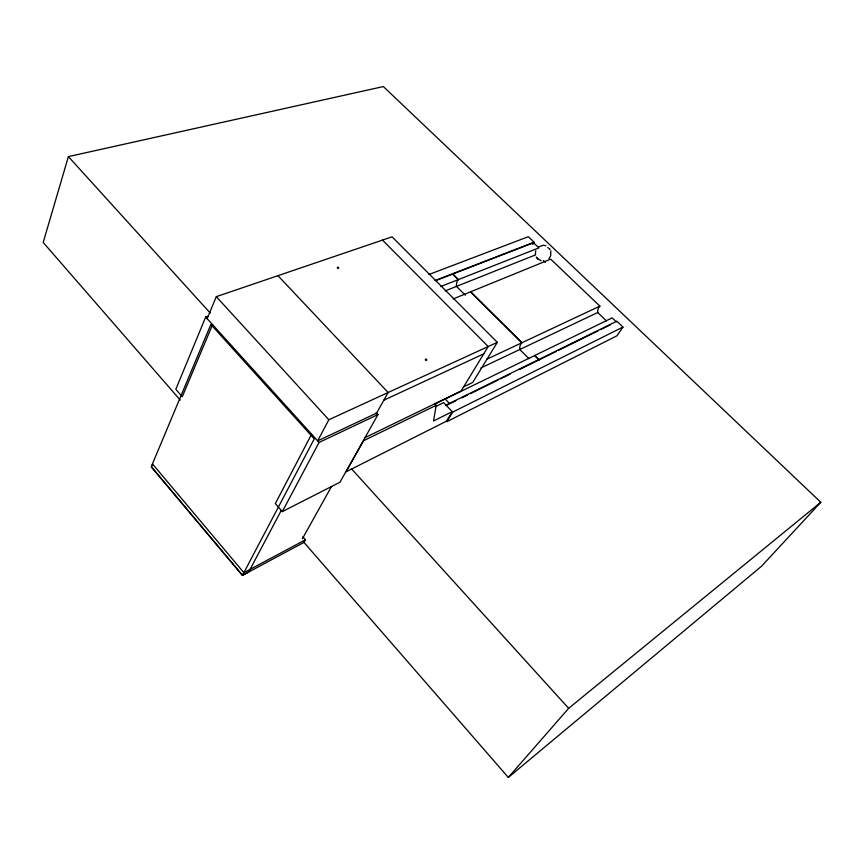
<?xml version="1.0" encoding="UTF-8"?>
<svg xmlns="http://www.w3.org/2000/svg" width="864" height="864" viewBox="0 0 864 864"><rect width="100%" height="100%" fill="white"/><g stroke="black" fill="none" stroke-linecap="round" stroke-linejoin="round"><path stroke-width="1.3" d="M535.324 254.038L535.777 250.744M436.212 405.313L433.512 420.995L452.282 411.631L446.429 421.2L346.086 471.798L363.55 440.726L436.212 405.313L434.43 403.445M303.534 541.901L508.313 777.438L761.476 566.276L820.8 502.265L383.357 86.562L68.386 156.6L43.2 242.449L180.241 400.075M208.192 316.148L205.686 317.023L175.802 389.297L182.272 396.738L212.566 324.637M207.166 318.665L216.302 296.654L392.062 236.844L497.329 342.338L472.694 382.482L463.622 386.856M311.591 434.192L275.335 503.561L282.334 511.596L339.973 482.209L377.957 414.59L376.132 412.636M497.329 342.338L328.838 419.753L317.65 440.888L376.585 413.122M281.308 510.408L248.692 571.99L242.449 575.359L151.232 466.787L210.87 324.432L314.258 438.89L242.449 575.359L151.459 466.916L152.647 464.119L243.875 572.692L242.449 575.359L303.977 542.398L305.456 539.784L302.832 536.76M282.334 511.596L319.054 442.444L377.957 414.59M302.422 538.704L331.603 486.346M376.142 413.932L388.141 392.515L277.949 275.681M532.753 244.447L534.092 242.212L528.325 236.704L428.944 274.504M622.976 327.056L452.714 412.096L446.861 421.654L616.95 335.794L622.976 327.056L616.842 321.203L446.018 405.097M548.921 258.649L550.735 255.679L550.778 250.83M508.313 777.438L568.663 708.329L820.8 502.265M538.898 246.715L543.424 245.257L545.994 245.743M243.875 572.692L305.456 539.784M446.148 405.562L448.556 404.374M449.744 403.79L455.782 400.82M461.819 397.85L467.856 394.88M470.275 393.703L498.053 380.041M500.461 378.853L510.127 374.112M519.782 369.36L555.995 351.562M558.414 350.374L598.266 330.782M600.685 329.594L610.34 324.842M435.391 406.642L443.632 402.624L452.714 412.096M364.457 437.918L461.117 390.982L488.203 346.529L382.493 240.106M434.322 404.287L612.187 317.866L616.388 321.883M480.881 367.967L597.715 312.53A8.964 7.15 63.8 0 1 599.886 306.126L550.703 259.157L453.146 298.922M486.562 359.338L599.886 306.126M383.832 400.205L483.743 353.851M445.219 290.887L535.712 254.826M440.78 286.513L538.909 247.892L533.531 242.752L452.714 274.05L458.32 279.612A9.396 6.923 68.3 0 0 456.484 286.394M436.396 280.368L451.483 274.525M434.981 280.573L534.092 242.212M548.273 247.903L547.69 247.536M541.177 260.798L537.484 258.584M543.456 260.55L545.314 262.332M597.715 312.53L606.431 320.879M452.736 274.039L458.33 279.601M470.61 291.805L521.888 342.749A9.601 7.247 64.2 0 0 519.782 349.51L528.984 358.657M470.588 291.805L521.867 342.76M456.473 286.405L465.275 295.153M445.165 399.017L449.755 403.78M216.302 296.654L328.838 419.753M68.386 156.6L210.233 313.038M351.551 468.882L568.663 708.329M205.686 317.023L319.054 442.444M537.041 258.034L536.274 257.072L537.905 259.103M549.634 249.318L549.245 248.411L549.893 249.21M425.995 359.143L425.293 359.672L426.146 360.558L426.859 360.029L425.995 359.143M337.975 267.214L337.262 267.689L338.051 268.531L338.764 268.045L337.975 267.214M539.104 359.867L534.719 355.504L539.093 359.867"/></g></svg>
